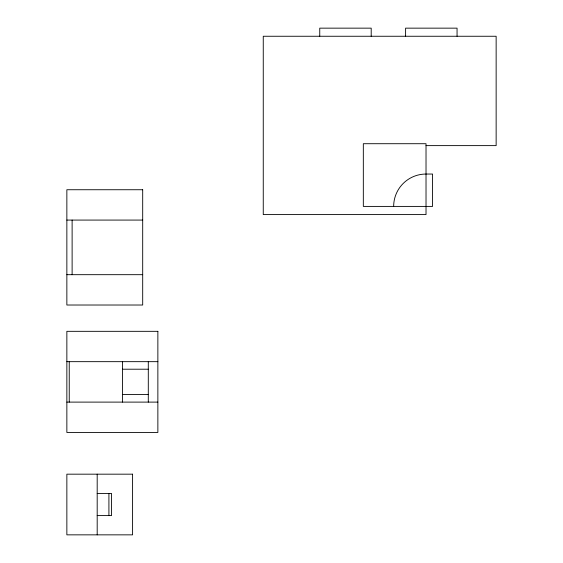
<?xml version="1.0" encoding="UTF-8"?>
<svg xmlns="http://www.w3.org/2000/svg" width="563" height="563" viewBox="0 0 563 563"><rect width="100%" height="100%" fill="white"/><g stroke="black" fill="none" stroke-linecap="round" stroke-linejoin="round"><path stroke-width="0.84" d="M426.022 145.62L496.144 145.62L496.144 36.257L263.259 36.257L263.259 214.587L426.022 214.587L426.022 143.713L363.325 143.713L363.325 206.403L432.574 206.403L432.574 174.044L426.022 174.044A32.358 32.358 0 0 0 393.664 206.403M66.856 220.077L142.692 220.077M66.856 274.681L142.692 274.681M66.856 361.664L157.865 361.664M122.474 369.208L148.294 369.208M122.474 394.564L148.294 394.564M66.856 402.109L157.865 402.109M97.188 493.441L111.53 493.441L111.53 515.588L97.188 515.588M457.057 36.257L457.057 28.15L405.599 28.15L405.599 36.257M371.2 36.257L371.2 28.15L319.749 28.15L319.749 36.257M148.294 361.664L148.294 402.109M122.474 361.664L122.474 402.109M108.912 493.441L108.912 515.588M97.188 474.173L97.188 534.85M72.12 220.077L72.12 274.681M69.242 361.664L69.242 402.109M142.692 189.738L66.856 189.738L66.856 305.019L142.692 305.019L142.692 189.738M157.865 331.325L66.856 331.325L66.856 432.447L157.865 432.447L157.865 331.325M132.587 474.173L66.856 474.173L66.856 534.85L132.587 534.85L132.587 474.173"/></g></svg>
